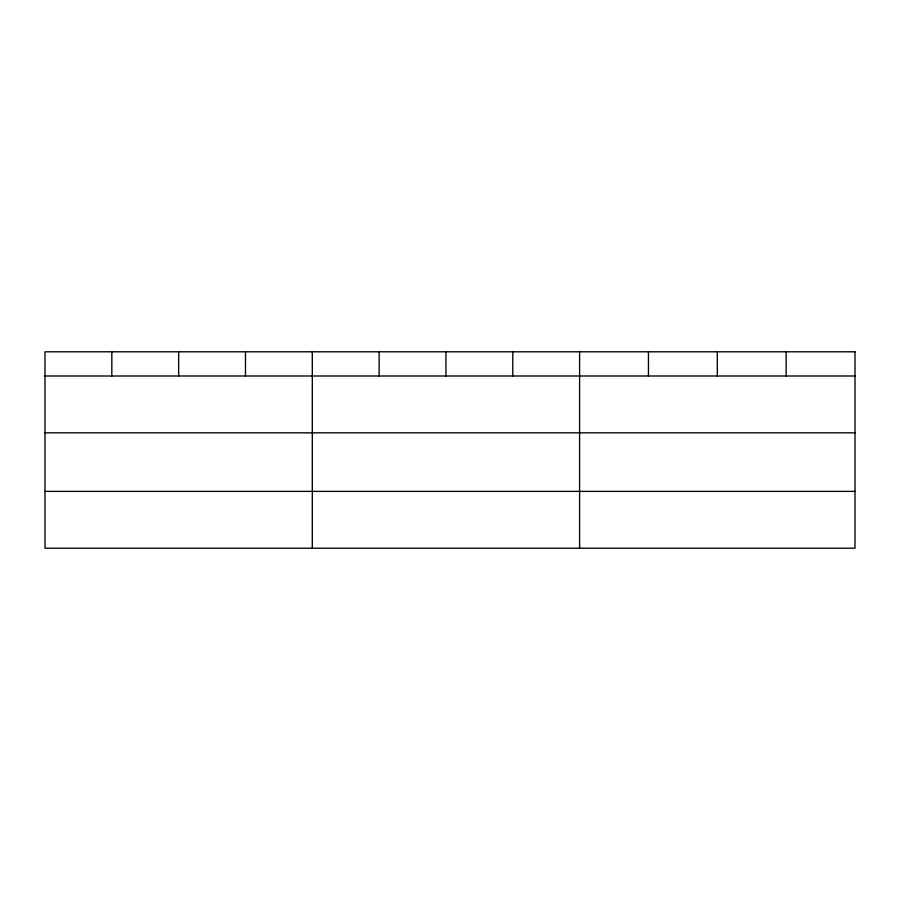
<?xml version="1.0" encoding="UTF-8"?>
<svg xmlns="http://www.w3.org/2000/svg" width="900" height="900" viewBox="0 0 900 900"><rect width="100%" height="100%" fill="white"/><g stroke="black" fill="none" stroke-linecap="round" stroke-linejoin="round"><path stroke-width="1.35" d="M45 375.998L855 375.998M45 432.832L855 432.832M45 491.377L855 491.377M786.15 351.799L786.15 375.998M717.3 351.799L717.3 375.998M648.45 351.799L648.45 375.998M579.6 351.799L579.6 548.201M512.775 351.799L512.775 375.998M445.95 351.799L445.95 375.998M379.125 351.799L379.125 375.998M312.3 351.799L312.3 548.201M245.475 351.799L245.475 375.998M178.65 351.799L178.65 375.998M111.825 351.799L111.825 375.998M855 351.799L45 351.799L45 548.201L855 548.201L855 351.799"/></g></svg>
